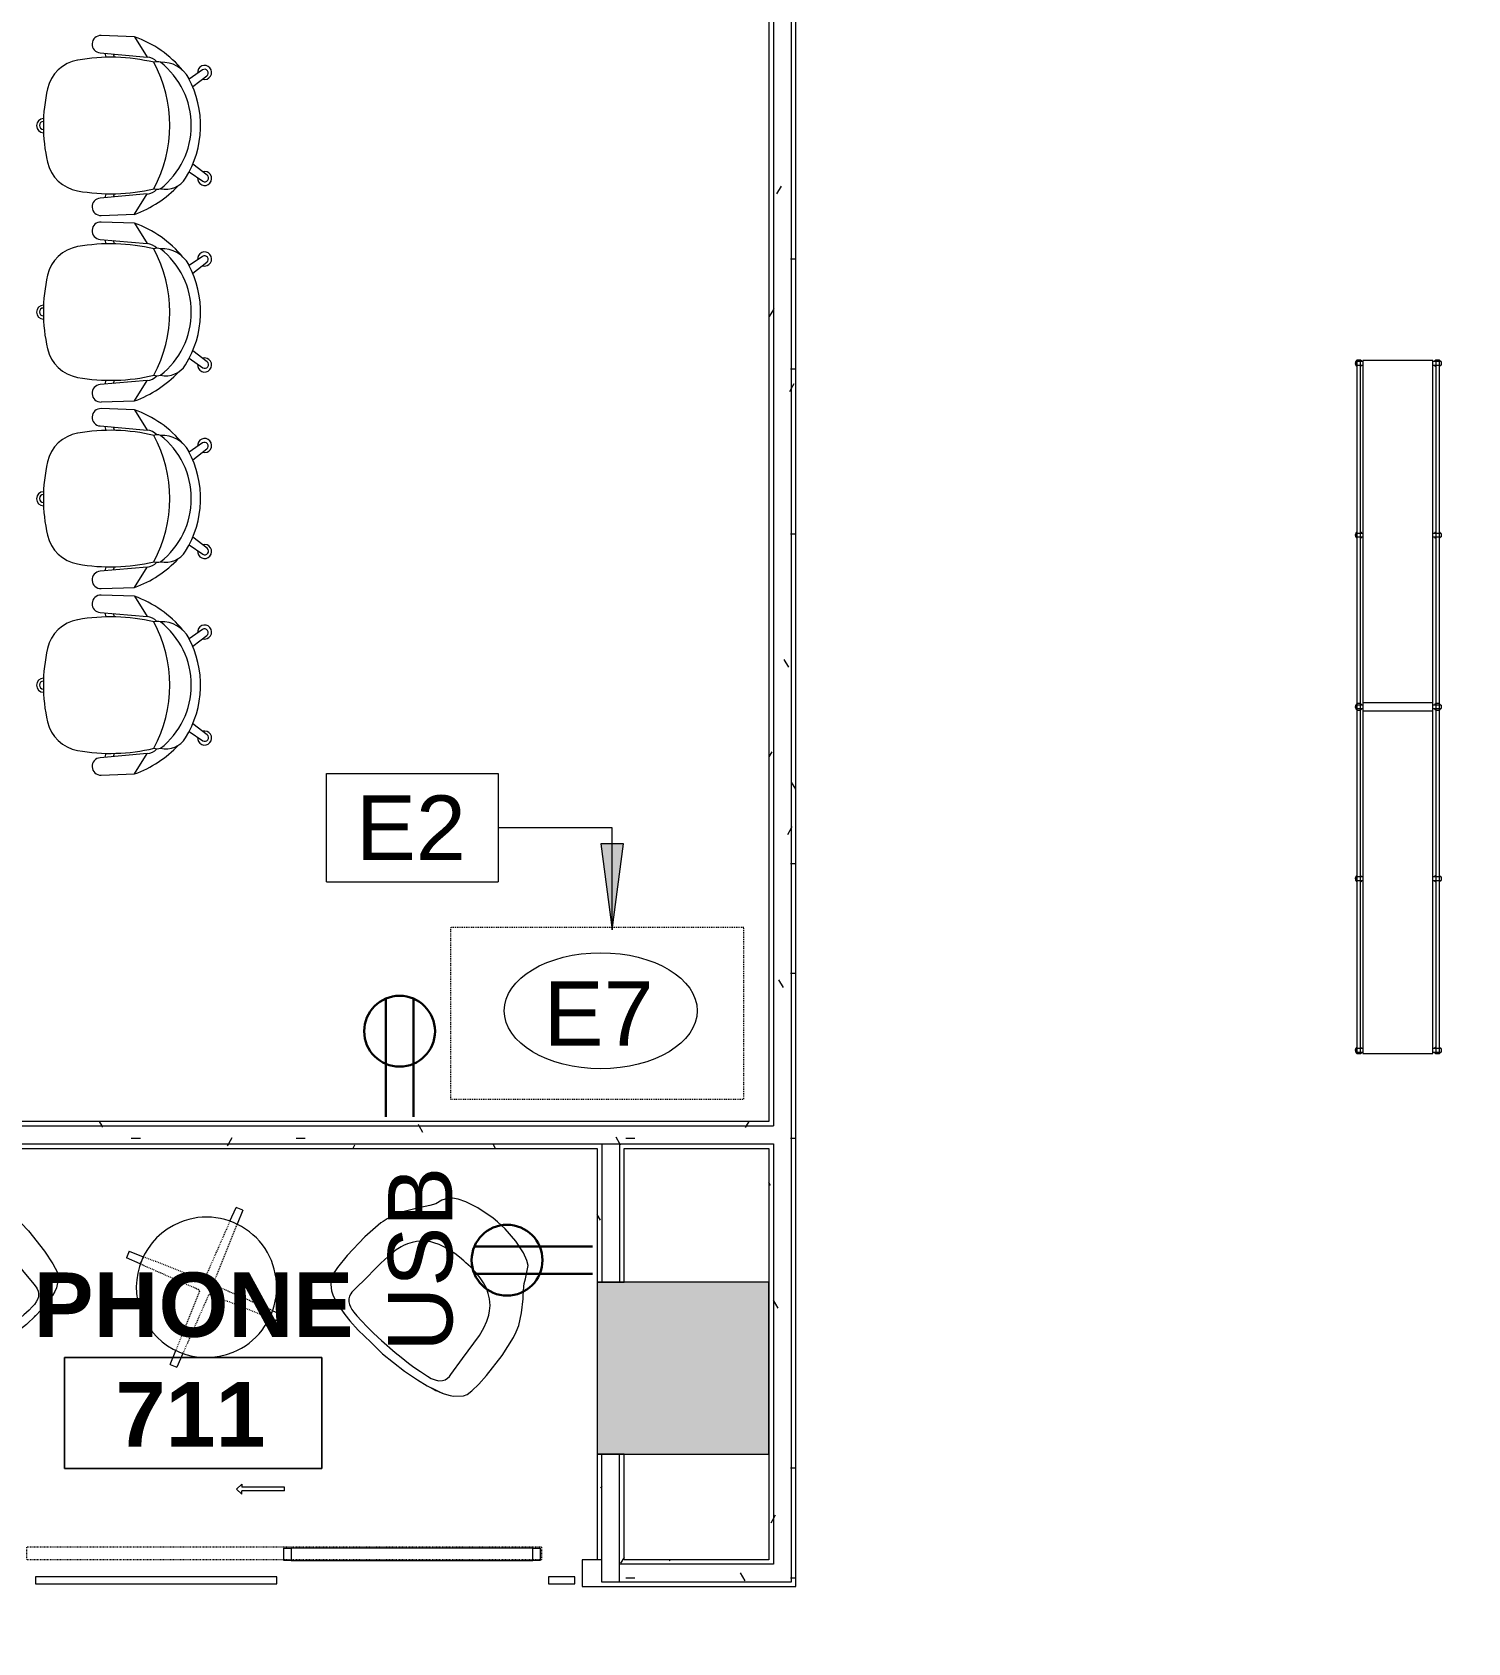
# Model space of a CAD drawing. Header units: inches. Extents: x -2349 to 1043, y -456 to 2193.
# Drawn here: x 393.2 to 593.9, y 574.6 to 799.7 of the extents above; entities that cross this region are included whole.
import ezdxf

# ---------------------------------------------------------------- set-up
doc = ezdxf.new("R2010")
doc.units = ezdxf.units.IN
doc.header["$MEASUREMENT"] = 0
doc.linetypes.add('Dash', pattern=[0.25, 0.125, -0.125])
doc.linetypes.add('Dash 1_16_', pattern=[0.125, 0.0625, -0.0625])
for name, color, linetype, lineweight in [('5033_00_7th-9th Floors_Updated_dwg', 8, 'Continuous', 9), ('A-ANNO-KEYN', 231, 'Continuous', 9), ('A-ANNO-NOTE', 131, 'Continuous', 30), ('A-AREA-IDEN', 2, 'Continuous', 9), ('A-COLS', 52, 'Continuous', 13), ('A-DETL-GENF', 92, 'Continuous', 9), ('A-DOOR', 31, 'Continuous', 13), ('A-GLAZ-CURT', 52, 'Continuous', 13), ('A-WALL', 113, 'Continuous', 13), ('A-WALL-PATT', 111, 'Continuous', 13), ('COLUMN', 7, 'Continuous', 9), ('I-FURN', 30, 'Continuous', 9), ('I-FURN-HDLN', 30, 'Dash', 9), ('I-WALL', 2, 'Continuous', 13), ('Q-CASE', 31, 'Continuous', 9), ('Q-SPCQ', 91, 'Continuous', 9), ('Q-SPCQ-HDLN', 91, 'Dash', 9), ('Q-SPCQ-IDEN', 132, 'Continuous', 9)]:
    doc.layers.add(name, color=color, linetype=linetype, lineweight=lineweight)
doc.styles.add('Arial', font='arial.ttf', dxfattribs={"height": 9})
doc.styles.add('Swis721 Lt BT', font='swissl.ttf', dxfattribs={"height": 9})
doc.styles.add('Swis721 Lt BT_B', font='', dxfattribs={"height": 9})
doc.styles.get('Swis721 Lt BT_B').set_extended_font_data('Swis721 Lt BT', bold=True)
pattern_1 = [(0, (0, 0), (30.72, 7.68), [1.267, -21.773, 1.267, -21.773, -122.88]), (0, (0, 0), (30.72, 7.68), [-46.08, 1.267, -44.813, 1.267, -21.773, -53.76]), (0, (0, 0), (30.72, 7.68), [-115.2, 1.267, -14.093, 1.267, -37.133]), (120, (11.52, 3.84), (-22.011075, 22.7643), [1.267, -21.773, 1.267, -21.773, -122.88]), (120, (11.52, 3.84), (-22.011075, 22.7643), [-46.08, 1.267, -44.813, 1.267, -21.773, -53.76]), (120, (11.52, 3.84), (-22.011075, 22.7643), [-115.2, 1.267, -14.093, 1.267, -37.133]), (240, (15.36, 19.2), (-8.708925, -30.4443), [1.267, -21.773, 1.267, -21.773, -122.88]), (240, (15.36, 19.2), (-8.708925, -30.4443), [-46.08, 1.267, -44.813, 1.267, -21.773, -53.76]), (240, (15.36, 19.2), (-8.708925, -30.4443), [-115.2, 1.267, -14.093, 1.267, -37.133])]

# ---------------------------------------------------------------- blocks, each defined once
blk = doc.blocks.new('5033_00_7th-9th Floors_Updated_dwg-8585573-7TH FLOOR POWER _ SIGNAL')
at = {"layer": 'COLUMN'}
blk.add_line((496.2, 445), (475.95, 445), dxfattribs=at)
blk.add_line((496.2, 445), (475.95, 445), dxfattribs=at)
blk = doc.blocks.new('Columns 1 - Columns 1-7118049-7TH FLOOR POWER _ SIGNAL')
at = {"layer": 'A-COLS', "lineweight": 9}
h = blk.add_hatch(color=7, dxfattribs=at)
h.paths.add_polyline_path([(862, -405.11), (861.98, -372.97), (801.98, -351.58), (801.98, -383.71), (861.95, -405.09)], flags=0)
h.paths.add_polyline_path([(994.48, -377), (1004.95, -376.98), (1004.95, -365), (986.95, -365), (986.95, -377), (993.97, -377)], flags=0)
h.paths.add_polyline_path([(514, -281.76), (514, -249.63), (453.98, -228.24), (453.98, -260.37), (513.95, -281.74)], flags=0)
h.paths.add_polyline_path([(166, -158.41), (166, -126.28), (105.98, -104.89), (105.98, -137.02), (165.95, -158.39)], flags=0)
h.paths.add_polyline_path([(-182, -35.06), (-182, -2.93), (-242.02, 18.46), (-242.02, -13.67), (-182.05, -35.04)], flags=0)
h.paths.add_polyline_path([(-1982.09, 88.27), (-1922.03, 109.69), (-1922.03, 140.32), (-1982.09, 118.92), (-1982.06, 97), (-1976.88, 98.83), (-1974.21, 91.29), (-1982.09, 88.5), (-1982.09, 88.41)], flags=0)
h.paths.add_polyline_path([(-530, 88.28), (-530, 120.42), (-590.02, 141.81), (-590.02, 109.68), (-530.05, 88.3)], flags=0)
h.paths.add_polyline_path([(843.95, 109), (843.91, 133), (819.95, 133), (819.95, 109), (840.1, 109)], flags=0)
h.paths.add_polyline_path([(1000.37, 115), (1004.95, 115.02), (1004.95, 127), (986.95, 127), (986.95, 115), (998.45, 115)], flags=0)
h.paths.add_polyline_path([(-1634.06, 211.7), (-1574.03, 233.05), (-1574.03, 264.36), (-1634.06, 242.96), (-1634.06, 211.72)], flags=0)
h.paths.add_polyline_path([(-878.47, 211.8), (-878.47, 243.93), (-938.5, 265.32), (-938.5, 233.19), (-878.52, 211.82)], flags=0)
h.paths.add_polyline_path([(495.95, 232), (495.95, 256), (472.03, 256), (472.03, 232), (492.75, 232)], flags=0)
h.paths.add_polyline_path([(-1286.05, 334.98), (-1268.05, 341.39), (-1268.05, 345.6), (-1256.05, 349.87), (-1244.05, 345.6), (-1244.05, 341.38), (-1226.05, 335.02), (-1226.06, 367), (-1256.05, 377.69), (-1286.05, 367), (-1286.05, 334.99)], flags=0)
h.paths.add_polyline_path([(-2021.16, 351.64), (-2013.01, 374.21), (-2035.58, 382.36), (-2043.73, 359.79), (-2041.62, 359.02)], flags=0)
h.paths.add_polyline_path([(-207.74, 478), (-200.03, 478), (-200.03, 502), (-219.79, 502), (-224.03, 490.27), (-224.03, 478), (-208.32, 478)], flags=0)
h.paths.add_polyline_path([(-224.03, 501.32), (-223.78, 502), (-224.03, 502)], flags=0)
h.paths.add_polyline_path([(-549.3, 601), (-548.03, 601), (-548.03, 625), (-569.15, 625), (-572.03, 617.05), (-572.03, 601), (-556.09, 601)], flags=0)
h.paths.add_polyline_path([(496.2, 601), (496.2, 625), (472.2, 625), (472.2, 601), (492.75, 601)], flags=0)
h.paths.add_polyline_path([(831.97, 601.06), (843.95, 601.08), (843.91, 625.06), (819.95, 625.06), (819.95, 601.06), (831.95, 601.06)], flags=0)
h.paths.add_polyline_path([(999.15, 607.06), (1004.95, 607.08), (1004.95, 619.06), (986.95, 619.06), (986.95, 607.06), (998.45, 607.06)], flags=0)
h.paths.add_polyline_path([(-1887.92, 720.64), (-1879.77, 743.21), (-1902.34, 751.36), (-1910.49, 728.79), (-1899.81, 724.93)], flags=0)
h.paths.add_polyline_path([(-910.74, 724), (-896.03, 724), (-896.03, 748), (-920.67, 748), (-920.67, 724), (-911.68, 724)], flags=0)
h.paths.add_polyline_path([(-1616.03, 724), (-1592.03, 724), (-1592.03, 748), (-1616.03, 748), (-1616.03, 731.5)], flags=0)
h.paths.add_polyline_path([(-1843.5, 843.64), (-1835.35, 866.21), (-1857.93, 874.36), (-1866.08, 851.79), (-1845.61, 844.39)], flags=0)
h.paths.add_polyline_path([(492.75, 847), (496.2, 847), (496.2, 871), (472.2, 871), (472.2, 847), (479.89, 847)], flags=0)
h.paths.add_polyline_path([(-1574.05, 847), (-1574.06, 871), (-1616.19, 871), (-1616.19, 847), (-1576.33, 847)], flags=0)
h.paths.add_polyline_path([(-1268.03, 847.03), (-1243.86, 847.03), (-1243.86, 871), (-1268.03, 871), (-1268.03, 863.81)], flags=0)
h.paths.add_polyline_path([(843.95, 1093), (843.91, 1117), (819.95, 1117), (819.95, 1093), (840.1, 1093)], flags=0)
h.paths.add_polyline_path([(482.08, 1093), (495.95, 1093), (495.95, 1117), (471.83, 1117), (471.83, 1093), (481.27, 1093)], flags=0)
h.paths.add_polyline_path([(-1259.55, 1093.21), (-1244.3, 1093.21), (-1244.3, 1117.25), (-1268.29, 1117.25), (-1268.29, 1093.21), (-1268.07, 1093.21)], flags=0)
h.paths.add_polyline_path([(-1607.55, 1093.21), (-1592.35, 1093.21), (-1592.35, 1117.25), (-1616.3, 1117.25), (-1616.3, 1093.21), (-1616.07, 1093.21)], flags=0)
h.paths.add_polyline_path([(993.95, 1099), (1004.95, 1099.02), (1004.95, 1111), (986.95, 1111), (986.95, 1099), (993.94, 1099)], flags=0)
h.paths.add_polyline_path([(-1594.42, 1339.25), (-1592.3, 1339.25), (-1592.3, 1363.25), (-1616.3, 1363.25), (-1616.3, 1339.25), (-1600.55, 1339.25)], flags=0)
h.paths.add_polyline_path([(-1268.3, 1339.25), (-1244.3, 1339.25), (-1244.3, 1363.25), (-1268.3, 1363.25), (-1268.3, 1343.02)], flags=0)
h.paths.add_polyline_path([(471.95, 1462.86), (495.95, 1462.86), (495.95, 1486.86), (471.95, 1486.86)], flags=0)
h.paths.add_polyline_path([(801.95, 1567), (861.95, 1588.4), (861.95, 1619.14), (850.07, 1619.14), (850, 1619.04), (849.95, 1619.16), (849.95, 1622.86), (801.95, 1605.75), (801.95, 1567.02)], flags=0)
h.paths.add_polyline_path([(-1592.05, 1585.02), (-1592.05, 1609.02), (-1616.05, 1609.02), (-1616.05, 1585.02)], flags=0)
h.paths.add_polyline_path([(-1244.3, 1585.27), (-1244.3, 1609.27), (-1268.3, 1609.27), (-1268.3, 1585.27)], flags=0)
h.paths.add_polyline_path([(-1678.05, 1731.02), (-1654.55, 1731.02), (-1654.55, 1776.02), (-1678.05, 1776.02), (-1678.05, 1772.52), (-1658.05, 1772.52), (-1658.05, 1734.52), (-1678.05, 1734.52)], flags=0)
h.paths.add_polyline_path([(-921.05, 1827.02), (-895.05, 1827.02), (-895.05, 1853.02), (-921.05, 1853.02), (-921.05, 1827.76)], flags=0)
h.paths.add_polyline_path([(496.95, 1827.02), (496.95, 1853.02), (470.95, 1853.02), (470.95, 1827.02), (492.75, 1827.02)], flags=0)
h.paths.add_polyline_path([(148.95, 1827.02), (148.95, 1853.02), (122.95, 1853.02), (122.95, 1827.02), (145.4, 1827.02)], flags=0)
h.paths.add_polyline_path([(-559.8, 1827.02), (-547.04, 1827.02), (-547.04, 1853.02), (-573.04, 1853.02), (-573.04, 1827.02), (-560.05, 1827.02)], flags=0)
h.paths.add_polyline_path([(-214.73, 1827.04), (-199.03, 1827.04), (-199.03, 1853.03), (-225.05, 1853.03), (-225.05, 1827.04), (-214.81, 1827.04)], flags=0)
h.paths.add_polyline_path([(-1604.86, 1828.27), (-1592.3, 1828.27), (-1592.3, 1852.27), (-1600.05, 1852.27), (-1600.05, 2104.82), (-1574.05, 2104.82), (-1574.05, 2138.82), (-1608.05, 2138.82), (-1608.05, 1852.27), (-1616.3, 1852.27), (-1616.3, 1828.27), (-1605.11, 1828.27)], flags=0)
h.paths.add_polyline_path([(-1246.45, 1828.27), (-1244.3, 1828.27), (-1244.3, 1852.27), (-1268.3, 1852.27), (-1268.3, 1828.27), (-1252.55, 1828.27)], flags=0)
h.paths.add_polyline_path([(-1629.95, 1836.02), (-1620.8, 1836.02), (-1620.8, 1844.02), (-1678.05, 1844.02), (-1678.05, 1836.02)], flags=0)
h.paths.add_polyline_path([(861.95, 2100.07), (861.95, 2138.82), (801.95, 2138.82), (801.95, 2110.02), (831.95, 2110.02), (831.95, 2100.07), (853.95, 2100.07)], flags=0)
h.paths.add_polyline_path([(-878.05, 2104.79), (-878.05, 2138.82), (-938.13, 2138.82), (-938.13, 2104.79)], flags=0)
h.paths.add_polyline_path([(-1225.94, 2104.81), (-1225.94, 2138.82), (-1286.03, 2138.82), (-1286.03, 2104.81)], flags=0)
h.paths.add_polyline_path([(165.96, 2104.82), (165.96, 2138.82), (105.95, 2138.82), (105.95, 2104.82)], flags=0)
h.paths.add_polyline_path([(454.05, 2104.82), (513.95, 2104.82), (513.95, 2138.82), (454.05, 2138.82)], flags=0)
h.paths.add_polyline_path([(-590.05, 2104.82), (-530.05, 2104.82), (-530.05, 2138.82), (-590.05, 2138.82)], flags=0)
h.paths.add_polyline_path([(-181.82, 2104.82), (-181.82, 2138.82), (-242.05, 2138.82), (-242.05, 2104.82), (-189.08, 2104.82)], flags=0)
at = {"layer": 'A-COLS', "color": 8, "lineweight": 20}
for p, q in [((496.2, 625), (472.2, 625)), ((472.2, 625), (472.2, 601)), ((496.2, 601), (496.2, 625)), ((472.2, 601), (496.2, 601))]:
    blk.add_line(p, q, dxfattribs=at)
blk = doc.blocks.new('HermanMiller_Collection_SaibaSideChair - Conference Chair-7817556-7TH FLOOR POWER _ SIGNAL')
at = {"layer": 'I-FURN'}
for p, q in [((-5.27, 11.72), (-6.85, 10.84)), ((-4.36, 12.02), (-5.27, 11.72)), ((-4.36, 12.02), (-5.27, 11.72)), ((-4.36, 12.02), (-5.27, 11.72)), ((-3.51, 12.26), (-4.36, 12.02)), ((-3.51, 12.26), (-4.36, 12.02)), ((-3.51, 12.26), (-4.36, 12.02)), ((-0.58, 12.69), (-3.51, 12.26)), ((-0.58, 12.69), (-3.51, 12.26)), ((-0.58, 12.69), (-3.51, 12.26)), ((3.01, 12.86), (-0.58, 12.69)), ((4.61, 12.82), (3.01, 12.86)), ((5.95, 12.71), (4.61, 12.82)), ((6.75, 12.54), (5.95, 12.71)), ((7.25, 12.26), (6.75, 12.54)), ((8.17, 11.26), (7.25, 12.26)), ((8.42, 10.85), (8.17, 11.26)), ((-8.78, 9.46), (-9.85, 8.67)), ((-8.47, 9.72), (-8.78, 9.46)), ((-6.85, 10.84), (-8.47, 9.72)), ((6.48, 9.01), (6.15, 8.99)), ((6.83, 8.96), (6.48, 9.01)), ((8.79, 10.06), (8.42, 10.85)), ((8.9, 9.75), (8.79, 10.06)), ((9.24, 8.56), (8.9, 9.75)), ((-12.44, 7.24), (-12.87, 6.64)), ((-10.82, 8.16), (-12.44, 7.24)), ((-10.18, 8.45), (-10.82, 8.16)), ((-9.85, 8.67), (-10.18, 8.45)), ((-4.76, 6.85), (-5.39, 6.19)), ((-4.14, 7.29), (-4.76, 6.85)), ((-3.59, 7.59), (-4.14, 7.29)), ((-2.79, 7.94), (-3.59, 7.59)), ((-1.82, 8.24), (-2.79, 7.94)), ((-0.61, 8.46), (-1.82, 8.24)), ((0.72, 8.59), (-0.61, 8.46)), ((2.04, 8.68), (0.72, 8.59)), ((3.38, 8.79), (2.04, 8.68)), ((6.15, 8.99), (3.38, 8.79)), ((7.22, 8.86), (6.83, 8.96)), ((7.53, 8.65), (7.22, 8.86)), ((7.92, 8.25), (7.53, 8.65)), ((8.16, 7.81), (7.92, 8.25)), ((8.35, 7.27), (8.16, 7.81)), ((8.45, 6.68), (8.35, 7.27)), ((9.49, 7.51), (9.22, 8.68)), ((9.49, 7.51), (9.22, 8.68)), ((9.49, 7.51), (9.24, 8.56)), ((9.76, 5.96), (9.49, 7.51)), ((9.76, 5.96), (9.49, 7.51)), ((9.76, 5.96), (9.49, 7.51)), ((-13.37, 5.6), (-13.93, 3.7)), ((-12.87, 6.64), (-13.37, 5.6)), ((-6.24, 4.89), (-6.54, 4.1)), ((-5.85, 5.56), (-6.24, 4.89)), ((-5.39, 6.19), (-5.85, 5.56)), ((8.61, 5.51), (8.45, 6.68)), ((8.72, 4.4), (8.61, 5.51)), ((10, 3.79), (9.76, 5.96)), ((-13.93, 3.7), (-14.25, 1.45)), ((-6.93, 2.38), (-7.05, 1.24)), ((-6.77, 3.27), (-6.93, 2.38)), ((-6.54, 4.1), (-6.77, 3.27)), ((8.78, 3.48), (8.72, 4.4)), ((8.85, 2.16), (8.78, 3.48)), ((10.16, -0.13), (10, 3.79)), ((-14.25, 1.45), (-14.28, 0)), ((-14.25, 1.45), (-14.28, 0)), ((-7.05, 1.24), (-7.08, 0.39)), ((-7.08, 0.39), (-7.08, 0.01)), ((-7.08, 0.01), (-7.07, -0.82)), ((8.89, 1.06), (8.85, 2.16)), ((8.87, -1.46), (8.89, 1.06)), ((-14.28, 0), (-14.29, -0.8)), ((-14.28, 0), (-14.29, -0.8)), ((-14.29, -0.8), (-13.99, -3.35)), ((-14.29, -0.8), (-13.99, -3.35)), ((-7.07, -0.82), (-7.02, -1.63)), ((-7.02, -1.63), (-6.91, -2.45)), ((8.8, -3.11), (8.85, -2.1)), ((8.85, -2.1), (8.87, -1.46)), ((10.04, -2.44), (10.16, -0.13)), ((-13.99, -3.35), (-13.52, -5.18)), ((-6.91, -2.45), (-6.76, -3.28)), ((-6.76, -3.28), (-6.53, -4.11)), ((-6.53, -4.11), (-6.24, -4.84)), ((8.62, -5.37), (8.73, -4.23)), ((8.73, -4.23), (8.8, -3.11)), ((9.92, -4.88), (10.04, -2.44)), ((-13.52, -5.18), (-13.1, -6.23)), ((-13.1, -6.23), (-12.69, -6.93)), ((-6.24, -4.84), (-6.06, -5.24)), ((-6.06, -5.24), (-5.8, -5.65)), ((-5.8, -5.65), (-5.51, -6.04)), ((-5.51, -6.04), (-5.2, -6.4)), ((-5.2, -6.4), (-4.81, -6.76)), ((8.4, -6.96), (8.51, -6.33)), ((8.51, -6.33), (8.62, -5.37)), ((9.46, -7.72), (9.66, -6.6)), ((9.46, -7.72), (9.66, -6.6)), ((9.46, -7.72), (9.66, -6.6)), ((9.66, -6.6), (9.92, -4.88)), ((9.66, -6.6), (9.92, -4.88)), ((9.66, -6.6), (9.69, -6.39)), ((-12.69, -6.93), (-12.18, -7.44)), ((-12.18, -7.44), (-11.47, -7.87)), ((-11.47, -7.87), (-10.56, -8.18)), ((-10.56, -8.18), (-9.84, -8.66)), ((-9.84, -8.66), (-8.78, -9.45)), ((-4.81, -6.76), (-4.3, -7.17)), ((-4.3, -7.17), (-3.73, -7.51)), ((-3.73, -7.51), (-3.19, -7.79)), ((-3.19, -7.79), (-2.82, -7.92)), ((-2.82, -7.92), (-2.05, -8.17)), ((-2.05, -8.17), (-1.23, -8.33)), ((-1.23, -8.33), (-0.63, -8.42)), ((-0.63, -8.42), (0.72, -8.58)), ((0.72, -8.58), (2.05, -8.68)), ((2.05, -8.68), (3.47, -8.78)), ((3.47, -8.78), (5.92, -8.96)), ((5.92, -8.96), (6.45, -9)), ((6.45, -9), (6.73, -8.98)), ((6.73, -8.98), (7.09, -8.9)), ((7.09, -8.9), (7.43, -8.73)), ((7.43, -8.73), (7.76, -8.46)), ((7.76, -8.46), (7.96, -8.15)), ((7.96, -8.15), (8.14, -7.83)), ((8.14, -7.83), (8.3, -7.41)), ((8.3, -7.41), (8.4, -6.96)), ((8.9, -9.74), (9.25, -8.58)), ((9.25, -8.58), (9.46, -7.72)), ((9.36, -8.15), (9.46, -7.72)), ((9.36, -8.15), (9.46, -7.72)), ((-8.78, -9.45), (-8.44, -9.7)), ((-8.44, -9.7), (-6.72, -10.92)), ((-6.72, -10.92), (-5.26, -11.72)), ((8.17, -11.26), (8.47, -10.77)), ((8.47, -10.77), (8.73, -10.17)), ((8.73, -10.17), (8.9, -9.74)), ((-5.26, -11.72), (-4.53, -11.95)), ((-5.26, -11.72), (-4.53, -11.95)), ((-5.26, -11.72), (-4.53, -11.95)), ((-4.53, -11.95), (-3.9, -12.15)), ((-4.53, -11.95), (-3.9, -12.15)), ((-4.53, -11.95), (-3.9, -12.15)), ((-3.9, -12.15), (-3.52, -12.26)), ((-3.9, -12.15), (-3.52, -12.26)), ((-3.9, -12.15), (-3.52, -12.26)), ((-3.52, -12.26), (-0.58, -12.69)), ((-3.52, -12.26), (-0.58, -12.69)), ((-3.52, -12.26), (-0.58, -12.69)), ((-0.58, -12.69), (3.02, -12.86)), ((3.02, -12.86), (5.15, -12.78)), ((5.15, -12.78), (6.54, -12.62)), ((6.54, -12.62), (7.24, -12.25)), ((7.24, -12.25), (8.17, -11.26))]:
    blk.add_line(p, q, dxfattribs=at)
for centre, radius, start, end in [((1.18, 6.82), 8.25, 12.1813, 20.7413), ((-0.69, -6.21), 10.22, 339.7908, 346.6331)]:
    blk.add_arc(centre, radius, start, end, dxfattribs=at)
blk = doc.blocks.new('Table-Coffee-Teknion-BBCTC_Cosmos_Small-R2013 - 17 3_4_ High-7257209-7TH FLOOR POWER _ SIGNAL')
at = {"layer": 'I-FURN'}
for p, q in [((-7.31, 6.55), (-8.77, 8.06)), ((-8.05, 8.78), (-6.54, 7.32)), ((6.54, 7.32), (8.05, 8.78)), ((8.77, 8.06), (7.31, 6.55)), ((-8.77, -8.06), (-7.31, -6.55)), ((7.31, -6.55), (8.77, -8.06)), ((-6.54, -7.32), (-8.05, -8.78)), ((8.05, -8.78), (6.54, -7.32))]:
    blk.add_line(p, q, dxfattribs=at)
for radius, start, end in [(9.81, 0, 180), (11.91, 132.5189, 137.408), (9.81, 131.7763, 138.1519), (9.81, 131.7763, 138.1519), (9.81, 41.8151, 48.2295), (9.81, 41.8486, 48.2295), (11.91, 42.5921, 47.487), (9.81, 180, 0), (9.81, 221.8481, 228.2295), (9.81, 221.8481, 228.2295), (9.81, 311.7763, 318.1519), (9.81, 311.7763, 318.1519), (11.91, 222.592, 227.487), (11.91, 312.5189, 317.408)]:
    blk.add_arc((0, 0), radius, start, end, dxfattribs=at)
at = {"layer": 'I-FURN-HDLN'}
for p, q in [((-0.14, 1.13), (-6.54, 7.32)), ((6.54, 7.32), (0.14, 1.14)), ((-7.31, 6.55), (-1.13, 0.13)), ((1.14, 0.14), (7.31, 6.54)), ((-1.13, -0.14), (-7.31, -6.55)), ((-6.54, -7.32), (-0.14, -1.13)), ((0.14, -1.13), (6.54, -7.32)), ((7.31, -6.55), (1.13, -0.14))]:
    blk.add_line(p, q, dxfattribs=at)
for centre, start, end in [((-1.29, 0), 318.5957, 40.7021), ((0, 1.29), 228.5804, 312.4265), ((1.29, 0), 136.0279, 221.3524), ((0, -1.29), 48.5957, 131.4043)]:
    blk.add_arc(centre, 0.206, start, end, dxfattribs=at)
blk = doc.blocks.new('HermanMiller_Collection_SaibaSideChair - Conference Chair-8098323-7TH FLOOR POWER _ SIGNAL')
at = {"layer": 'I-FURN'}
for p, q in [((-6.72, 10.92), (-5.26, 11.72)), ((-5.26, 11.72), (-4.53, 11.95)), ((-5.26, 11.72), (-4.53, 11.95)), ((-5.26, 11.72), (-4.53, 11.95)), ((-4.53, 11.95), (-3.9, 12.15)), ((-4.53, 11.95), (-3.9, 12.15)), ((-4.53, 11.95), (-3.9, 12.15)), ((-3.9, 12.15), (-3.52, 12.26)), ((-3.9, 12.15), (-3.52, 12.26)), ((-3.9, 12.15), (-3.52, 12.26)), ((-3.52, 12.26), (-0.58, 12.69)), ((-3.52, 12.26), (-0.58, 12.69)), ((-3.52, 12.26), (-0.58, 12.69)), ((-0.58, 12.69), (3.02, 12.86)), ((3.02, 12.86), (5.15, 12.78)), ((5.15, 12.78), (6.54, 12.62)), ((6.54, 12.62), (7.24, 12.25)), ((7.24, 12.25), (8.17, 11.26)), ((8.17, 11.26), (8.47, 10.77)), ((-9.84, 8.66), (-8.78, 9.45)), ((-8.78, 9.45), (-8.44, 9.7)), ((-8.44, 9.7), (-6.72, 10.92)), ((8.47, 10.77), (8.73, 10.17)), ((8.73, 10.17), (8.9, 9.74)), ((8.9, 9.74), (9.25, 8.58)), ((-13.1, 6.23), (-12.69, 6.93)), ((-12.69, 6.93), (-12.18, 7.44)), ((-12.18, 7.44), (-11.47, 7.87)), ((-11.47, 7.87), (-10.56, 8.18)), ((-10.56, 8.18), (-9.84, 8.66)), ((-5.2, 6.4), (-4.81, 6.76)), ((-4.81, 6.76), (-4.3, 7.17)), ((-4.3, 7.17), (-3.73, 7.51)), ((-3.73, 7.51), (-3.19, 7.79)), ((-3.19, 7.79), (-2.82, 7.92)), ((-2.82, 7.92), (-2.05, 8.17)), ((-2.05, 8.17), (-1.23, 8.33)), ((-1.23, 8.33), (-0.63, 8.42)), ((-0.63, 8.42), (0.72, 8.58)), ((0.72, 8.58), (2.05, 8.68)), ((2.05, 8.68), (3.47, 8.78)), ((3.47, 8.78), (5.92, 8.96)), ((5.92, 8.96), (6.45, 9)), ((6.45, 9), (6.73, 8.98)), ((6.73, 8.98), (7.09, 8.9)), ((7.09, 8.9), (7.43, 8.73)), ((7.43, 8.73), (7.76, 8.46)), ((7.76, 8.46), (7.96, 8.15)), ((7.96, 8.15), (8.14, 7.83)), ((8.14, 7.83), (8.3, 7.41)), ((8.3, 7.41), (8.4, 6.96)), ((8.4, 6.96), (8.51, 6.33)), ((9.25, 8.58), (9.46, 7.72)), ((9.36, 8.15), (9.46, 7.72)), ((9.36, 8.15), (9.46, 7.72)), ((9.46, 7.72), (9.66, 6.6)), ((9.46, 7.72), (9.66, 6.6)), ((9.46, 7.72), (9.66, 6.6)), ((-13.99, 3.35), (-13.52, 5.18)), ((-13.52, 5.18), (-13.1, 6.23)), ((-6.53, 4.11), (-6.24, 4.84)), ((-6.24, 4.84), (-6.06, 5.24)), ((-6.06, 5.24), (-5.8, 5.65)), ((-5.8, 5.65), (-5.51, 6.04)), ((-5.51, 6.04), (-5.2, 6.4)), ((8.51, 6.33), (8.62, 5.37)), ((8.62, 5.37), (8.73, 4.23)), ((9.66, 6.6), (9.69, 6.39)), ((9.66, 6.6), (9.92, 4.88)), ((9.66, 6.6), (9.92, 4.88)), ((9.92, 4.88), (10.04, 2.44)), ((-14.29, 0.8), (-13.99, 3.35)), ((-14.29, 0.8), (-13.99, 3.35)), ((-7.02, 1.63), (-6.91, 2.45)), ((-6.91, 2.45), (-6.76, 3.28)), ((-6.76, 3.28), (-6.53, 4.11)), ((8.73, 4.23), (8.8, 3.11)), ((8.8, 3.11), (8.85, 2.1)), ((10.04, 2.44), (10.16, 0.13)), ((-14.28, 0), (-14.29, 0.8)), ((-14.28, 0), (-14.29, 0.8)), ((-14.25, -1.45), (-14.28, 0)), ((-14.25, -1.45), (-14.28, 0)), ((-7.08, -0.01), (-7.07, 0.82)), ((-7.07, 0.82), (-7.02, 1.63)), ((8.85, 2.1), (8.87, 1.46)), ((8.87, 1.46), (8.89, -1.06)), ((10.16, 0.13), (10, -3.79)), ((-13.93, -3.7), (-14.25, -1.45)), ((-7.08, -0.39), (-7.08, -0.01)), ((-7.05, -1.24), (-7.08, -0.39)), ((-6.93, -2.38), (-7.05, -1.24)), ((8.85, -2.16), (8.78, -3.48)), ((8.89, -1.06), (8.85, -2.16)), ((-13.37, -5.6), (-13.93, -3.7)), ((-6.77, -3.27), (-6.93, -2.38)), ((-6.54, -4.1), (-6.77, -3.27)), ((-6.24, -4.89), (-6.54, -4.1)), ((8.72, -4.4), (8.61, -5.51)), ((8.78, -3.48), (8.72, -4.4)), ((10, -3.79), (9.76, -5.96)), ((-12.87, -6.64), (-13.37, -5.6)), ((-12.44, -7.24), (-12.87, -6.64)), ((-5.85, -5.56), (-6.24, -4.89)), ((-5.39, -6.19), (-5.85, -5.56)), ((-4.76, -6.85), (-5.39, -6.19)), ((8.45, -6.68), (8.35, -7.27)), ((8.61, -5.51), (8.45, -6.68)), ((9.76, -5.96), (9.49, -7.51)), ((9.76, -5.96), (9.49, -7.51)), ((9.76, -5.96), (9.49, -7.51)), ((-10.82, -8.16), (-12.44, -7.24)), ((-10.18, -8.45), (-10.82, -8.16)), ((-9.85, -8.67), (-10.18, -8.45)), ((-8.78, -9.46), (-9.85, -8.67)), ((-4.14, -7.29), (-4.76, -6.85)), ((-3.59, -7.59), (-4.14, -7.29)), ((-2.79, -7.94), (-3.59, -7.59)), ((-1.82, -8.24), (-2.79, -7.94)), ((-0.61, -8.46), (-1.82, -8.24)), ((0.72, -8.59), (-0.61, -8.46)), ((2.04, -8.68), (0.72, -8.59)), ((3.38, -8.79), (2.04, -8.68)), ((6.15, -8.99), (3.38, -8.79)), ((6.48, -9.01), (6.15, -8.99)), ((6.83, -8.96), (6.48, -9.01)), ((7.22, -8.86), (6.83, -8.96)), ((7.53, -8.65), (7.22, -8.86)), ((7.92, -8.25), (7.53, -8.65)), ((8.16, -7.81), (7.92, -8.25)), ((8.35, -7.27), (8.16, -7.81)), ((9.24, -8.56), (8.9, -9.75)), ((9.49, -7.51), (9.22, -8.68)), ((9.49, -7.51), (9.22, -8.68)), ((9.49, -7.51), (9.24, -8.56)), ((-8.47, -9.72), (-8.78, -9.46)), ((-6.85, -10.84), (-8.47, -9.72)), ((-5.27, -11.72), (-6.85, -10.84)), ((8.42, -10.85), (8.17, -11.26)), ((8.79, -10.06), (8.42, -10.85)), ((8.9, -9.75), (8.79, -10.06)), ((-4.36, -12.02), (-5.27, -11.72)), ((-4.36, -12.02), (-5.27, -11.72)), ((-4.36, -12.02), (-5.27, -11.72)), ((-3.51, -12.26), (-4.36, -12.02)), ((-3.51, -12.26), (-4.36, -12.02)), ((-3.51, -12.26), (-4.36, -12.02)), ((-0.58, -12.69), (-3.51, -12.26)), ((-0.58, -12.69), (-3.51, -12.26)), ((-0.58, -12.69), (-3.51, -12.26)), ((3.01, -12.86), (-0.58, -12.69)), ((4.61, -12.82), (3.01, -12.86)), ((5.95, -12.71), (4.61, -12.82)), ((6.75, -12.54), (5.95, -12.71)), ((7.25, -12.26), (6.75, -12.54)), ((8.17, -11.26), (7.25, -12.26))]:
    blk.add_line(p, q, dxfattribs=at)
for centre, radius, start, end in [((-0.69, 6.21), 10.22, 13.3669, 20.2092), ((1.18, -6.82), 8.25, 339.2587, 347.8187)]:
    blk.add_arc(centre, radius, start, end, dxfattribs=at)
blk = doc.blocks.new('Steelcase - Seating - Cobi 434 Series - Chair - Fix Arm-8034614-7TH FLOOR POWER _ SIGNAL')
at = {"layer": 'I-FURN'}
for p, q in [((-5.49, 20.88), (-7.01, 22.86)), ((6.89, 22.9), (5.34, 20.89)), ((-7.83, 22.26), (-6.55, 20.39)), ((6.4, 20.39), (7.72, 22.31)), ((-12.47, 12.75), (-9.63, 14.52)), ((-10.21, 7.93), (-9.63, 14.52)), ((12.35, 12.75), (9.51, 14.52)), ((9.51, 14.52), (10.08, 7.93)), ((-12.47, 12.75), (-12.64, 8.08)), ((12.51, 8.08), (12.35, 12.75)), ((-9.6, 9.96), (-10.05, 9.8)), ((9.92, 9.79), (9.47, 9.95)), ((-10.15, 8.59), (-9.59, 8.75)), ((9.47, 8.75), (10.03, 8.59))]:
    blk.add_line(p, q, dxfattribs=at)
for centre, radius, start, end in [((-7.48, 22.54), 0.986, 343.1859, 277.6757), ((-7.41, 22.55), 0.51, 37.5401, 214.4596), ((7.34, 22.54), 0.986, 262.3243, 196.8141), ((7.29, 22.59), 0.509, 326.7212, 141.279), ((-4.7, 16.61), 4.2, 118.2017, 183.1495), ((-0.06, 9.46), 11.22, 38.0902, 141.9098), ((-0.07, 7.96), 14.01, 58.236, 118.2017), ((2.36, 7.4), 15.77, 129.8319, 160.1681), ((5.59, 17.11), 3.26, 347.1354, 58.236), ((-2.48, 7.4), 15.77, 19.8319, 46.7135), ((-7.66, 14.35), 1.98, 131.2581, 175), ((-7.54, 15.92), 1.43, 161.2842, 198.7158), ((-0.06, -0.95), 18.63, 61.7066, 118.2934), ((7.41, 15.92), 1.43, 341.2842, 18.7158), ((7.54, 14.35), 1.98, 5, 48.7419), ((16.9, 9.38), 26.5, 166.7242, 189.9627), ((-17.02, 9.38), 26.5, 350.0104, 13.2758), ((-11.42, 8.03), 1.22, 178, 355), ((11.3, 8.03), 1.22, 185, 2), ((-4.03, 5.7), 5.25, 189.9627, 257.1308), ((3.9, 5.69), 5.25, 282.7273, 350.0104), ((-0.04, 23.16), 23.16, 257.1308, 282.7273), ((-0.04, 0.02), 0.981, 180, 360), ((-0.07, 0.01), 0.553, 180, 359.8742)]:
    blk.add_arc(centre, radius, start, end, dxfattribs=at)
blk = doc.blocks.new('Metal Shelving 2 - Metal Shelving 2-V43-7TH FLOOR POWER _ SIGNAL')
at = {"layer": 'Q-CASE'}
for p, q in [((25.24, -6.74), (-23.76, -6.74)), ((-23.76, -7.24), (-23.76, -6.74)), ((-23.51, -6.56), (-23.51, -7.58)), ((-23.51, -6.56), (-23.01, -6.56)), ((-23.01, -7.58), (-23.01, -6.56)), ((0.49, -6.56), (0.49, -7.58)), ((0.49, -6.56), (0.99, -6.56)), ((0.99, -7.58), (0.99, -6.56)), ((24.49, -6.56), (24.49, -7.58)), ((24.49, -6.56), (24.99, -6.56)), ((24.99, -7.58), (24.99, -6.56)), ((25.24, -6.74), (25.24, -7.24)), ((-23.76, -7.24), (25.24, -7.24)), ((25.31, -7.58), (-23.69, -7.58)), ((-23.69, -7.58), (-23.69, -17.33)), ((25.31, -17.33), (25.31, -7.58)), ((25.24, -17.76), (-23.76, -17.76)), ((-23.76, -18.26), (-23.76, -17.76)), ((-23.69, -17.33), (25.31, -17.33)), ((-23.51, -17.33), (-23.51, -18.52)), ((-23.01, -18.52), (-23.01, -17.33)), ((0.49, -17.33), (0.49, -18.52)), ((0.99, -18.52), (0.99, -17.33)), ((24.49, -17.33), (24.49, -17.97)), ((24.49, -18.01), (24.49, -18.52)), ((24.99, -18.52), (24.99, -17.33)), ((25.24, -17.76), (25.24, -18.26)), ((-23.76, -18.26), (25.24, -18.26)), ((-23.01, -18.52), (-23.51, -18.52)), ((0.99, -18.52), (0.49, -18.52)), ((24.99, -18.52), (24.49, -18.52))]:
    blk.add_line(p, q, dxfattribs=at)
at = {"layer": 'Q-CASE', "lineweight": 20}
for centre, start, end in [((-23.26, -7), 120.7241, 148.358), ((-23.26, -7), 72.4872, 107.5128), ((-23.26, -7), 31.642, 59.2644), ((0.74, -7), 120.7241, 148.358), ((0.74, -7), 72.4872, 107.5128), ((0.74, -7), 31.642, 59.2644), ((24.74, -7), 120.7356, 143.2485), ((24.74, -7), 72.4872, 107.5128), ((24.74, -7), 31.6354, 59.2644), ((-23.26, -7), 209.8229, 239.4886), ((-23.26, -7), 300.7356, 330.2294), ((0.74, -7), 209.8291, 239.4886), ((0.74, -7), 300.7356, 330.1709), ((24.74, -7), 209.8291, 239.2644), ((24.74, -7), 300.7356, 330.1709), ((-23.26, -18), 120.7356, 150.1848), ((-23.26, -18), 29.8152, 59.5091), ((0.74, -18), 120.7356, 150.1848), ((0.74, -18), 29.8152, 59.5091), ((24.74, -18), 120.7356, 150.1911), ((24.74, -18), 29.8089, 59.2644), ((-23.26, -18), 211.6493, 239.2644), ((-23.26, -18), 300.7037, 328.4022), ((0.74, -18), 211.6559, 239.2644), ((0.74, -18), 300.7037, 328.3441), ((24.74, -18), 211.6559, 239.2644), ((24.74, -18), 300.7356, 328.3441)]:
    blk.add_arc(centre, 0.5, start, end, dxfattribs=at)
blk = doc.blocks.new('Metal Shelving 2 - Metal Shelving 2-V44-7TH FLOOR POWER _ SIGNAL')
at = {"layer": 'Q-CASE'}
for p, q in [((25.24, 18.26), (-23.76, 18.26)), ((-23.76, 17.76), (-23.76, 18.26)), ((-23.51, 18.52), (-23.51, 17.33)), ((-23.51, 18.52), (-23.01, 18.52)), ((-23.01, 17.33), (-23.01, 18.52)), ((0.49, 18.52), (0.49, 17.33)), ((0.49, 18.52), (0.99, 18.52)), ((0.99, 17.33), (0.99, 18.52)), ((24.49, 18.52), (24.49, 17.33)), ((24.49, 18.52), (24.99, 18.52)), ((24.99, 18.01), (24.99, 18.52)), ((25.24, 18.26), (25.24, 17.76)), ((-23.76, 17.76), (25.24, 17.76)), ((25.31, 17.33), (-23.69, 17.33)), ((-23.69, 17.33), (-23.69, 7.58)), ((24.99, 17.33), (24.99, 17.97)), ((25.31, 7.58), (25.31, 17.33)), ((25.24, 7.24), (-23.76, 7.24)), ((-23.76, 6.74), (-23.76, 7.24)), ((-23.69, 7.58), (25.31, 7.58)), ((-23.51, 7.58), (-23.51, 6.56)), ((-23.01, 6.56), (-23.01, 7.58)), ((0.49, 7.58), (0.49, 6.56)), ((0.99, 6.56), (0.99, 7.58)), ((24.49, 7.58), (24.49, 6.56)), ((24.99, 6.56), (24.99, 7.58)), ((25.24, 7.24), (25.24, 6.74)), ((-23.76, 6.74), (25.24, 6.74)), ((-23.01, 6.56), (-23.51, 6.56)), ((0.99, 6.56), (0.49, 6.56)), ((24.99, 6.56), (24.49, 6.56))]:
    blk.add_line(p, q, dxfattribs=at)
at = {"layer": 'Q-CASE', "lineweight": 20}
for centre, start, end in [((-23.26, 18), 120.7356, 148.3507), ((-23.26, 18), 31.5978, 59.2963), ((0.74, 18), 120.7356, 148.3441), ((0.74, 18), 31.6559, 59.2963), ((24.74, 18), 120.7356, 148.3441), ((24.74, 18), 31.6559, 59.2644), ((-23.26, 18), 209.8152, 239.2644), ((-23.26, 18), 300.4909, 330.1848), ((0.74, 18), 209.8152, 239.2644), ((0.74, 18), 300.4909, 330.1848), ((24.74, 18), 209.8089, 239.2644), ((24.74, 18), 300.7356, 330.1911), ((-23.26, 7), 120.5114, 150.1771), ((-23.26, 7), 29.7706, 59.2644), ((0.74, 7), 120.5114, 150.1709), ((0.74, 7), 29.8291, 59.2644), ((24.74, 7), 120.7356, 150.1709), ((24.74, 7), 29.8291, 59.2644), ((-23.26, 7), 211.642, 239.2759), ((-23.26, 7), 252.4872, 287.5128), ((-23.26, 7), 300.7356, 328.358), ((0.74, 7), 211.642, 239.2759), ((0.74, 7), 252.4872, 287.5128), ((0.74, 7), 300.7356, 328.358), ((24.74, 7), 211.6354, 239.2644), ((24.74, 7), 252.4872, 287.5128), ((24.74, 7), 300.7356, 323.2485)]:
    blk.add_arc(centre, 0.5, start, end, dxfattribs=at)
blk = doc.blocks.new('Barn Door - Glass Door - D13 - DEMOUNTABLE SLIDER-40_ x 96_-8564952-7TH FLOOR POWER _ SIGNAL')
at = {"layer": 'A-DETL-GENF'}
for p, q in [((23.91, -11.04), (23.91, -11.5)), ((24.62, -11.75), (23.91, -11.04)), ((17.91, -11.5), (23.91, -11.5)), ((17.91, -11.5), (17.91, -12)), ((17.91, -12), (23.91, -12)), ((24.62, -11.75), (23.91, -12.46)), ((23.91, -12.46), (23.91, -12))]:
    blk.add_line(p, q, dxfattribs=at)
at = {"layer": 'A-DOOR', "linetype": 'Dash 1_16_', "lineweight": 9}
for p, q in [((-18, -1.87), (54, -1.87)), ((-18, -3.62), (-18, -1.87)), ((54, -3.62), (54, -1.87)), ((-18, -3.62), (54, -3.62))]:
    blk.add_line(p, q, dxfattribs=at)
at = {"layer": 'A-DOOR', "lineweight": 20}
for p, q in [((-17.81, -3.5), (-17.81, -1.75)), ((-17.81, -1.75), (-16.81, -1.75)), ((-16.81, -1.75), (-16.81, -3.5)), ((17, -3.5), (17, -1.75)), ((17, -1.75), (18, -1.75)), ((18, -1.75), (18, -3.5)), ((-16.81, -3.5), (-17.81, -3.5)), ((18, -3.5), (17, -3.5))]:
    blk.add_line(p, q, dxfattribs=at)
at = {"layer": 'A-DOOR', "lineweight": 9}
for p, q in [((17, -1.75), (-16.81, -1.75)), ((-16.81, -3.5), (17, -3.5))]:
    blk.add_line(p, q, dxfattribs=at)
blk = doc.blocks.new('System Panel - Glazed-8743393-7TH FLOOR POWER _ SIGNAL')
at = {"layer": 'A-GLAZ-CURT'}
for p, q in [((16.875, 0.5), (-16.875, 0.5)), ((-16.875, 0.5), (-16.875, -0.5)), ((16.875, -0.5), (16.875, 0.5)), ((-16.875, -0.5), (16.875, -0.5))]:
    blk.add_line(p, q, dxfattribs=at)
blk = doc.blocks.new('System Panel - Glazed-8743394-7TH FLOOR POWER _ SIGNAL')
at = {"layer": 'A-GLAZ-CURT'}
for p, q in [((1.85, 0.5), (-1.85, 0.5)), ((-1.85, 0.5), (-1.85, -0.5)), ((1.85, -0.5), (1.85, 0.5)), ((-1.85, -0.5), (1.85, -0.5))]:
    blk.add_line(p, q, dxfattribs=at)
blk = doc.blocks.new('A-Server_Cabinet-generic - A-Server_Cabinet-generic-3796992-7TH FLOOR POWER _ SIGNAL')
at = {"layer": 'Q-SPCQ-HDLN'}
for p, q in [((-12, 20.5), (-12, -20.5)), ((12, 20.5), (-12, 20.5)), ((12, -20.5), (12, 20.5)), ((-12, -20.5), (12, -20.5))]:
    blk.add_line(p, q, dxfattribs=at)
blk = doc.blocks.new('Room Tag - Room Name and Number-3379422-7TH FLOOR POWER _ SIGNAL')
at = {"layer": 'A-AREA-IDEN'}
for p, q in [((-0.1881, -0.1636), (-0.1881, -0.0018)), ((-0.1881, -0.0018), (0.1869, -0.0018)), ((0.1869, -0.0018), (-0.1881, -0.0018)), ((-0.1881, -0.0018), (-0.1881, -0.1636)), ((0.1869, -0.0018), (0.1869, -0.1636)), ((0.1869, -0.1636), (0.1869, -0.0018)), ((0.1869, -0.1636), (-0.1881, -0.1636)), ((-0.1881, -0.1636), (0.1869, -0.1636))]:
    blk.add_line(p, q, dxfattribs=at)
blk = doc.blocks.new('Appliance_Specialty Equipment Tag - Standard-3515593-7TH FLOOR POWER _ SIGNAL')
at = {"layer": 'Q-SPCQ-IDEN'}
blk.add_ellipse((-0.0499, 0.0037), major_axis=(-0.1406, 0), ratio=0.600473, dxfattribs=at)
blk = doc.blocks.new('Keynote Tag - Keynote Number - Boxed-135510-7TH FLOOR POWER _ SIGNAL')
at = {"layer": 'A-ANNO-KEYN'}
for p, q in [((-0.125, -0.0792), (-0.125, 0.0781)), ((-0.125, 0.0781), (0.125, 0.0781)), ((0.125, 0.0781), (0.125, -0.0792)), ((-0.125, -0.0792), (0.125, -0.0792))]:
    blk.add_line(p, q, dxfattribs=at)

msp = doc.modelspace()

# ---------------------------------------------------------------- hatches: boundary and pattern name
at = {"layer": 'A-ANNO-KEYN'}
msp.add_hatch(color=256, dxfattribs=at).paths.add_polyline_path([(474.29, 674.26), (475.87, 686.26), (472.71, 686.26)], flags=0)
at = {"layer": 'A-WALL-PATT', "lineweight": 9}
h = msp.add_hatch(dxfattribs=at)
h.set_pattern_fill('FP_1', color=256, style=0, pattern_type=2)
h.set_pattern_definition(pattern_1)
h.paths.add_polyline_path([(499.35, 582.47), (499.95, 582.47), (499.95, 1033), (499.33, 1033), (499.33, 582.47)], flags=0)
h = msp.add_hatch(dxfattribs=at)
h.set_pattern_fill('FP_1', color=256, style=0, pattern_type=2)
h.set_pattern_definition(pattern_1)
h.paths.add_polyline_path([(496.83, 585.6), (496.83, 644.35), (496.2, 644.35), (496.2, 585.6)], flags=0)
h.paths.add_polyline_path([(496.83, 646.85), (496.83, 1029.25), (496.2, 1029.25), (496.2, 646.85), (496.73, 646.85)], flags=0)
h = msp.add_hatch(dxfattribs=at)
h.set_pattern_fill('FP_1', color=256, style=0, pattern_type=2)
h.set_pattern_definition(pattern_1)
h.paths.add_polyline_path([(496.86, 583.1), (499.33, 583.1), (499.33, 1029.25), (496.83, 1029.25), (496.83, 583.1)], flags=0)
h = msp.add_hatch(dxfattribs=at)
h.set_pattern_fill('FP_1', color=256, style=0, pattern_type=2)
h.set_pattern_definition(pattern_1)
h.paths.add_polyline_path([(496.83, 644.35), (496.83, 646.85), (238.59, 646.85), (238.59, 644.35), (496.2, 644.35)], flags=0)
h = msp.add_hatch(dxfattribs=at)
h.set_pattern_fill('FP_1', color=256, style=0, pattern_type=2)
h.set_pattern_definition(pattern_1)
h.paths.add_polyline_path([(479.89, 646.85), (496.2, 646.85), (496.2, 647.47), (241.71, 647.47), (241.71, 646.85), (428.43, 646.85)], flags=0)
h = msp.add_hatch(dxfattribs=at)
h.set_pattern_fill('FP_1', color=256, style=0, pattern_type=2)
h.set_pattern_definition(pattern_1)
h.paths.add_polyline_path([(479.89, 643.72), (496.2, 643.72), (496.2, 644.35), (475.33, 644.35), (475.33, 643.72), (475.95, 643.72)], flags=0)
h.paths.add_polyline_path([(273.64, 643.72), (355.83, 643.72), (355.83, 644.35), (241.09, 644.35), (241.09, 643.72), (271.96, 643.72)], flags=0)
h.paths.add_polyline_path([(442.2, 643.72), (472.83, 643.72), (472.83, 644.35), (358.33, 644.35), (358.33, 643.72), (428.43, 643.72)], flags=0)
h = msp.add_hatch(dxfattribs=at)
h.set_pattern_fill('FP_1', color=256, style=0, pattern_type=2)
h.set_pattern_definition(pattern_1)
h.paths.add_polyline_path([(472.83, 625), (472.83, 643.72), (472.2, 643.72), (472.2, 625)], flags=0)
h = msp.add_hatch(dxfattribs=at)
h.set_pattern_fill('FP_1', color=256, style=0, pattern_type=2)
h.set_pattern_definition(pattern_1)
h.paths.add_polyline_path([(472.83, 586.22), (472.83, 601), (472.2, 601), (472.2, 586.22)], flags=0)
h = msp.add_hatch(dxfattribs=at)
h.set_pattern_fill('FP_1', color=256, style=0, pattern_type=2)
h.set_pattern_definition(pattern_1)
h.paths.add_polyline_path([(475.33, 585.6), (475.95, 585.6), (475.95, 601), (475.33, 601), (475.33, 586.22)], flags=0)
h = msp.add_hatch(dxfattribs=at)
h.set_pattern_fill('FP_1', color=256, style=0, pattern_type=2)
h.set_pattern_definition(pattern_1)
h.paths.add_polyline_path([(475.95, 583.1), (496.83, 583.12), (496.83, 585.6), (475.33, 585.6), (475.33, 583.1)], flags=0)
h = msp.add_hatch(dxfattribs=at)
h.set_pattern_fill('FP_1', color=256, style=0, pattern_type=2)
h.set_pattern_definition(pattern_1)
h.paths.add_polyline_path([(479.89, 585.6), (496.2, 585.6), (496.2, 586.22), (475.95, 586.22), (475.95, 585.6)], flags=0)

# ---------------------------------------------------------------- linework, layer by layer
at = {"layer": 'A-ANNO-KEYN'}
for p, q in [((474.29, 688.53), (458.37, 688.53)), ((474.29, 674.26), (474.29, 688.53)), ((475.87, 686.26), (472.71, 686.26)), ((472.71, 686.26), (474.29, 674.26)), ((474.29, 674.26), (475.87, 686.26))]:
    msp.add_line(p, q, dxfattribs=at)
at = {"layer": 'A-ANNO-NOTE'}
for p, q in [((442.66, 648.12), (442.66, 664.65)), ((442.66, 648.12), (442.66, 664.65)), ((446.49, 648.12), (446.49, 664.65)), ((471.55, 630), (455.02, 630)), ((471.55, 626.17), (455.02, 626.17)), ((471.55, 626.17), (455.02, 626.17))]:
    msp.add_line(p, q, dxfattribs=at)
for centre in [(444.57, 660.09), (459.59, 628.09)]:
    msp.add_circle(centre, 4.95, dxfattribs=at)
at = {"layer": 'A-WALL'}
for p, q in [((499.33, 1033), (499.33, 583.1)), ((496.83, 1029.25), (496.83, 646.85)), ((241.71, 646.85), (496.83, 646.85)), ((358.33, 644.35), (496.83, 644.35)), ((472.83, 644.35), (472.83, 625)), ((475.33, 644.35), (475.33, 625)), ((496.83, 644.35), (496.83, 585.6)), ((472.83, 583.1), (472.83, 601)), ((475.33, 583.1), (475.33, 601)), ((472.83, 586.22), (472.2, 586.22)), ((496.83, 585.6), (475.33, 585.6)), ((499.33, 583.1), (472.83, 583.1))]:
    msp.add_line(p, q, dxfattribs=at)
at = {"layer": 'I-WALL'}
for p, q in [((499.95, 582.47), (499.95, 1033)), ((496.2, 1029.25), (496.2, 647.47)), ((496.2, 647.47), (241.71, 647.47)), ((358.96, 643.72), (472.2, 643.72)), ((472.2, 643.72), (472.2, 625)), ((475.95, 643.72), (496.2, 643.72)), ((475.95, 625), (475.95, 643.72)), ((496.2, 643.72), (496.2, 586.22)), ((472.2, 625), (475.95, 625)), ((472.2, 601), (472.2, 586.22)), ((475.95, 601), (472.2, 601)), ((475.95, 586.22), (475.95, 601)), ((472.2, 586.22), (470.09, 586.22)), ((470.09, 586.22), (470.09, 582.47)), ((496.2, 586.22), (475.95, 586.22)), ((470.09, 582.47), (499.95, 582.47))]:
    msp.add_line(p, q, dxfattribs=at)

# ---------------------------------------------------------------- block references
at = {"layer": '5033_00_7th-9th Floors_Updated_dwg', "color": 7}
msp.add_blockref('5033_00_7th-9th Floors_Updated_dwg-8585573-7TH FLOOR POWER _ SIGNAL', (0, 180.02), dxfattribs=at)
at = {"layer": 'A-ANNO-KEYN', "xscale": 95.99999999999994, "yscale": 95.99999999999994, "zscale": 95.99999999999994}
msp.add_blockref('Keynote Tag - Keynote Number - Boxed-135510-7TH FLOOR POWER _ SIGNAL', (446.37, 688.59), dxfattribs=at)
at = {"layer": 'A-AREA-IDEN', "xscale": 95.99999999999994, "yscale": 95.99999999999994, "zscale": 95.99999999999994}
msp.add_blockref('Room Tag - Room Name and Number-3379422-7TH FLOOR POWER _ SIGNAL', (415.76, 614.66), dxfattribs=at)
at = {"layer": 'A-COLS', "lineweight": 9}
msp.add_blockref('Columns 1 - Columns 1-7118049-7TH FLOOR POWER _ SIGNAL', (0, 0), dxfattribs=at)
at = {"layer": 'A-DOOR', "rotation": 180}
msp.add_blockref('Barn Door - Glass Door - D13 - DEMOUNTABLE SLIDER-40_ x 96_-8564952-7TH FLOOR POWER _ SIGNAL', (446.4, 584.35), dxfattribs=at)
at = {"layer": 'A-GLAZ-CURT', "lineweight": 9}
for name, p in [('System Panel - Glazed-8743393-7TH FLOOR POWER _ SIGNAL', (410.52, 583.35)), ('System Panel - Glazed-8743394-7TH FLOOR POWER _ SIGNAL', (467.24, 583.35))]:
    msp.add_blockref(name, p, dxfattribs=at)
at = {"layer": 'I-FURN'}
for name, p, rotation in [('Steelcase - Seating - Cobi 434 Series - Chair - Fix Arm-8034614-7TH FLOOR POWER _ SIGNAL', (394.77, 786.61), 270.0000000000003), ('Steelcase - Seating - Cobi 434 Series - Chair - Fix Arm-8034614-7TH FLOOR POWER _ SIGNAL', (394.77, 760.54), 270.0000000000003), ('Steelcase - Seating - Cobi 434 Series - Chair - Fix Arm-8034614-7TH FLOOR POWER _ SIGNAL', (394.77, 734.47), 270.0000000000003), ('Steelcase - Seating - Cobi 434 Series - Chair - Fix Arm-8034614-7TH FLOOR POWER _ SIGNAL', (394.77, 708.4), 270.0000000000003), ('HermanMiller_Collection_SaibaSideChair - Conference Chair-8098323-7TH FLOOR POWER _ SIGNAL', (382.68, 624.38), 305.3662786500081), ('HermanMiller_Collection_SaibaSideChair - Conference Chair-7817556-7TH FLOOR POWER _ SIGNAL', (448.93, 622.63), 229.2491160917126), ('Table-Coffee-Teknion-BBCTC_Cosmos_Small-R2013 - 17 3_4_ High-7257209-7TH FLOOR POWER _ SIGNAL', (417.57, 624.3), 112.3076973708605)]:
    msp.add_blockref(name, p, dxfattribs=dict(at, rotation=rotation))
at = {"layer": 'Q-CASE'}
for name, p, rotation in [('Metal Shelving 2 - Metal Shelving 2-V44-7TH FLOOR POWER _ SIGNAL', (571.67, 730.16), 270.0000000000002), ('Metal Shelving 2 - Metal Shelving 2-V43-7TH FLOOR POWER _ SIGNAL', (571.67, 680.68), 90.00000000000044)]:
    msp.add_blockref(name, p, dxfattribs=dict(at, rotation=rotation))
at = {"layer": 'Q-SPCQ', "rotation": 270.0000000000002}
msp.add_blockref('A-Server_Cabinet-generic - A-Server_Cabinet-generic-3796992-7TH FLOOR POWER _ SIGNAL', (472.2, 662.6), dxfattribs=at)
at = {"layer": 'Q-SPCQ-IDEN', "xscale": 95.99999999999994, "yscale": 95.99999999999994, "zscale": 95.99999999999994}
msp.add_blockref('Appliance_Specialty Equipment Tag - Standard-3515593-7TH FLOOR POWER _ SIGNAL', (477.48, 662.6), dxfattribs=at)

# ---------------------------------------------------------------- texts
at = {"layer": 'A-ANNO-KEYN', "insert": (438.46, 693.04), "char_height": 9, "width": 18.786, "attachment_point": 1, "style": 'Arial'}
msp.add_mtext('E2', dxfattribs=at)
at = {"layer": 'A-ANNO-NOTE', "lineweight": 9, "insert": (442.95, 615.29), "char_height": 9, "width": 30.3, "attachment_point": 1, "rotation": 90, "style": 'Swis721 Lt BT'}
msp.add_mtext('USB', dxfattribs=at)
at = {"layer": 'A-AREA-IDEN', "char_height": 9, "attachment_point": 1, "style": 'Swis721 Lt BT_B'}
for s, insert, width in [('PHONE', (393.4, 626.37), 53.934), ('711', (404.87, 611.05), 25.452)]:
    msp.add_mtext(s, dxfattribs=dict(at, insert=insert, width=width))
at = {"layer": 'Q-SPCQ-IDEN', "insert": (464.7, 667.05), "char_height": 9, "width": 18.786, "attachment_point": 1, "style": 'Arial'}
msp.add_mtext('E7', dxfattribs=at)

doc.saveas('drawing.dxf')
